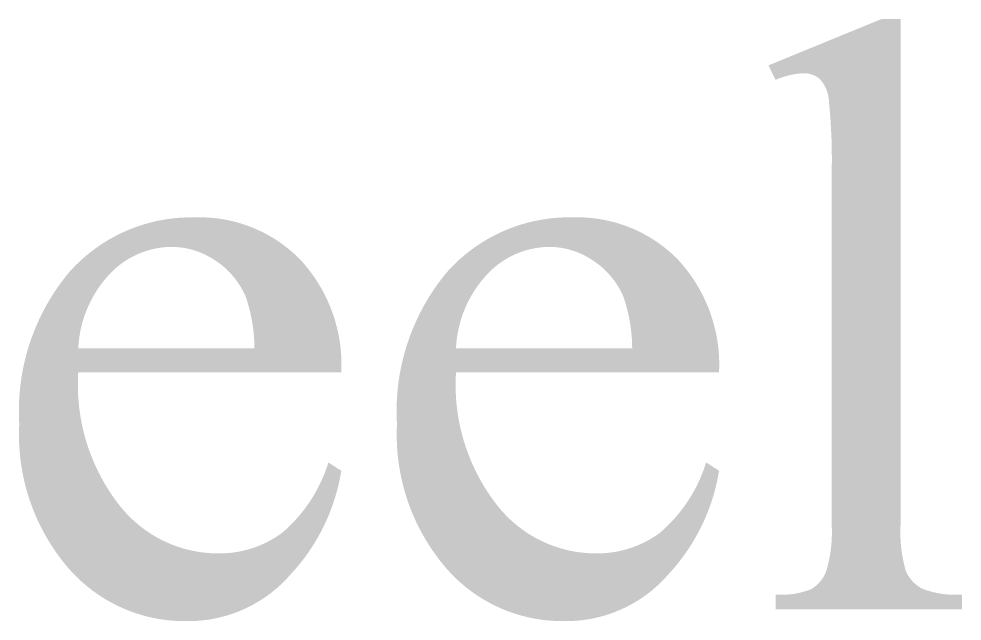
# Model space of a CAD drawing. Header units: millimetres. Extents: x 1235 to 1439, y 1033 to 1126.
# Drawn here: x 1385.81 to 1391.44, y 1052.98 to 1056.58 of the extents above; entities that cross this region are included whole.
import ezdxf

# ---------------------------------------------------------------- set-up
doc = ezdxf.new("R2010")
doc.units = ezdxf.units.MM
doc.layers.add('默认', color=18, linetype='Continuous', true_color=0x000000)

msp = doc.modelspace()

# ---------------------------------------------------------------- hatches: boundary and pattern name
at = {"layer": '默认'}
msp.add_hatch(color=256, dxfattribs=at).paths.add_polyline_path([(1391.0692, 1056.5769), (1391.0692, 1053.5663), (1391.0683, 1053.5485), (1391.0677, 1053.5307), (1391.0675, 1053.5129), (1391.0677, 1053.4951), (1391.0683, 1053.4772), (1391.0693, 1053.4594), (1391.0707, 1053.4415), (1391.0724, 1053.4237), (1391.0746, 1053.4059), (1391.0771, 1053.3882), (1391.08, 1053.3706), (1391.0833, 1053.353), (1391.087, 1053.3356), (1391.091, 1053.3182), (1391.0954, 1053.3009), (1391.1002, 1053.2838), (1391.102, 1053.2798), (1391.1039, 1053.2757), (1391.1059, 1053.2717), (1391.1079, 1053.2677), (1391.1101, 1053.2638), (1391.1123, 1053.2598), (1391.1146, 1053.256), (1391.117, 1053.2521), (1391.1195, 1053.2483), (1391.1221, 1053.2446), (1391.1248, 1053.2409), (1391.1275, 1053.2372), (1391.1303, 1053.2337), (1391.1332, 1053.2301), (1391.1361, 1053.2266), (1391.1392, 1053.2232), (1391.1422, 1053.2199), (1391.1454, 1053.2166), (1391.1486, 1053.2134), (1391.1519, 1053.2102), (1391.1553, 1053.2072), (1391.1587, 1053.2042), (1391.1622, 1053.2012), (1391.1657, 1053.1984), (1391.1693, 1053.1956), (1391.1729, 1053.1929), (1391.1766, 1053.1903), (1391.1803, 1053.1878), (1391.1841, 1053.1853), (1391.1879, 1053.183), (1391.1917, 1053.1807), (1391.1956, 1053.1785), (1391.2099, 1053.1732), (1391.2243, 1053.1682), (1391.2389, 1053.1637), (1391.2536, 1053.1595), (1391.2685, 1053.1558), (1391.2835, 1053.1525), (1391.2986, 1053.1495), (1391.3138, 1053.1471), (1391.329, 1053.145), (1391.3443, 1053.1434), (1391.3596, 1053.1422), (1391.3749, 1053.1414), (1391.3902, 1053.1411), (1391.4055, 1053.1411), (1391.4208, 1053.1416), (1391.436, 1053.1426), (1391.436, 1053.0534), (1390.3234, 1053.0534), (1390.3234, 1053.1426), (1390.3369, 1053.1417), (1390.3504, 1053.1413), (1390.3639, 1053.1412), (1390.3775, 1053.1415), (1390.3911, 1053.1422), (1390.4047, 1053.1433), (1390.4183, 1053.1447), (1390.4318, 1053.1466), (1390.4452, 1053.1488), (1390.4586, 1053.1514), (1390.4719, 1053.1544), (1390.4851, 1053.1578), (1390.4982, 1053.1615), (1390.5111, 1053.1656), (1390.5239, 1053.17), (1390.5365, 1053.1748), (1390.5402, 1053.1771), (1390.5439, 1053.1795), (1390.5475, 1053.1819), (1390.5511, 1053.1844), (1390.5546, 1053.1871), (1390.5581, 1053.1897), (1390.5615, 1053.1925), (1390.5649, 1053.1954), (1390.5683, 1053.1983), (1390.5716, 1053.2013), (1390.5748, 1053.2043), (1390.5779, 1053.2075), (1390.581, 1053.2107), (1390.5841, 1053.2139), (1390.587, 1053.2173), (1390.5899, 1053.2207), (1390.5928, 1053.2241), (1390.5955, 1053.2276), (1390.5982, 1053.2312), (1390.6008, 1053.2348), (1390.6033, 1053.2385), (1390.6058, 1053.2422), (1390.6082, 1053.2459), (1390.6104, 1053.2497), (1390.6127, 1053.2536), (1390.6148, 1053.2574), (1390.6168, 1053.2614), (1390.6188, 1053.2653), (1390.6206, 1053.2693), (1390.6224, 1053.2733), (1390.6241, 1053.2773), (1390.6257, 1053.2813), (1390.6306, 1053.2986), (1390.6351, 1053.316), (1390.6392, 1053.3335), (1390.643, 1053.3511), (1390.6464, 1053.3688), (1390.6494, 1053.3866), (1390.652, 1053.4045), (1390.6542, 1053.4224), (1390.656, 1053.4404), (1390.6575, 1053.4584), (1390.6585, 1053.4764), (1390.6592, 1053.4944), (1390.6594, 1053.5124), (1390.6593, 1053.5304), (1390.6588, 1053.5484), (1390.6579, 1053.5663), (1390.6579, 1055.6279), (1390.6594, 1055.746), (1390.657, 1055.8642), (1390.6507, 1055.9822), (1390.6406, 1056.0999), (1390.6401, 1056.104), (1390.6395, 1056.1082), (1390.6388, 1056.1123), (1390.6381, 1056.1164), (1390.6373, 1056.1205), (1390.6364, 1056.1246), (1390.6354, 1056.1287), (1390.6343, 1056.1328), (1390.6331, 1056.1368), (1390.6318, 1056.1409), (1390.6305, 1056.1449), (1390.6291, 1056.1489), (1390.6276, 1056.1529), (1390.626, 1056.1568), (1390.6243, 1056.1607), (1390.6226, 1056.1646), (1390.6207, 1056.1684), (1390.6188, 1056.1722), (1390.6169, 1056.176), (1390.6148, 1056.1797), (1390.6127, 1056.1834), (1390.6105, 1056.187), (1390.6082, 1056.1906), (1390.6058, 1056.1941), (1390.6034, 1056.1975), (1390.6009, 1056.2009), (1390.5984, 1056.2043), (1390.5958, 1056.2076), (1390.5931, 1056.2108), (1390.5904, 1056.214), (1390.5876, 1056.2171), (1390.5848, 1056.2201), (1390.5823, 1056.2221), (1390.5797, 1056.224), (1390.577, 1056.2259), (1390.5743, 1056.2278), (1390.5716, 1056.2295), (1390.5688, 1056.2313), (1390.566, 1056.2329), (1390.5631, 1056.2345), (1390.5602, 1056.2361), (1390.5572, 1056.2376), (1390.5542, 1056.239), (1390.5512, 1056.2403), (1390.5481, 1056.2416), (1390.5451, 1056.2428), (1390.5419, 1056.244), (1390.5388, 1056.2451), (1390.5356, 1056.2461), (1390.5324, 1056.247), (1390.5292, 1056.2479), (1390.526, 1056.2486), (1390.5227, 1056.2493), (1390.5195, 1056.25), (1390.5162, 1056.2505), (1390.513, 1056.251), (1390.5097, 1056.2515), (1390.5064, 1056.2518), (1390.5032, 1056.2521), (1390.4999, 1056.2523), (1390.4966, 1056.2524), (1390.4934, 1056.2524), (1390.4902, 1056.2524), (1390.4869, 1056.2523), (1390.4764, 1056.2516), (1390.4659, 1056.2507), (1390.4554, 1056.2495), (1390.4449, 1056.2481), (1390.4345, 1056.2464), (1390.4241, 1056.2445), (1390.4137, 1056.2424), (1390.4033, 1056.24), (1390.3931, 1056.2374), (1390.3829, 1056.2345), (1390.3727, 1056.2314), (1390.3627, 1056.2281), (1390.3527, 1056.2246), (1390.3428, 1056.2208), (1390.3331, 1056.2169), (1390.3234, 1056.2127), (1390.2813, 1056.2994), (1390.9577, 1056.5769)], flags=0)
h = msp.add_hatch(color=256, dxfattribs=at)
h.paths.add_polyline_path([(1387.734, 1053.881), (1387.7304, 1053.8598), (1387.7264, 1053.8385), (1387.722, 1053.8174), (1387.7172, 1053.7962), (1387.712, 1053.7751), (1387.7064, 1053.7541), (1387.7004, 1053.7331), (1387.694, 1053.7122), (1387.6872, 1053.6914), (1387.68, 1053.6707), (1387.6725, 1053.6501), (1387.6645, 1053.6297), (1387.6562, 1053.6094), (1387.6474, 1053.5892), (1387.6383, 1053.5692), (1387.6289, 1053.5494), (1387.619, 1053.5297), (1387.6088, 1053.5103), (1387.5983, 1053.491), (1387.5874, 1053.4719), (1387.5761, 1053.4531), (1387.5645, 1053.4345), (1387.5526, 1053.4161), (1387.5404, 1053.398), (1387.5278, 1053.3801), (1387.5149, 1053.3625), (1387.5018, 1053.3452), (1387.4883, 1053.3281), (1387.4746, 1053.3113), (1387.4605, 1053.2948), (1387.4463, 1053.2786), (1387.4317, 1053.2628), (1387.4174, 1053.2467), (1387.4026, 1053.2309), (1387.3873, 1053.2155), (1387.3716, 1053.2004), (1387.3553, 1053.1856), (1387.3386, 1053.1713), (1387.3214, 1053.1573), (1387.3038, 1053.1438), (1387.2858, 1053.1308), (1387.2673, 1053.1182), (1387.2485, 1053.1061), (1387.2293, 1053.0945), (1387.2098, 1053.0834), (1387.1899, 1053.0729), (1387.1698, 1053.0629), (1387.1493, 1053.0535), (1387.1287, 1053.0446), (1387.1077, 1053.0363), (1387.0866, 1053.0286), (1387.0653, 1053.0216), (1387.0438, 1053.0151), (1387.0223, 1053.0092), (1387.0006, 1053.004), (1386.9788, 1052.9993), (1386.957, 1052.9953), (1386.9351, 1052.9919), (1386.9133, 1052.9891), (1386.8914, 1052.9869), (1386.8696, 1052.9853), (1386.8479, 1052.9843), (1386.8263, 1052.9838), (1386.7807, 1052.9842), (1386.7565, 1052.985), (1386.7322, 1052.9864), (1386.7078, 1052.9885), (1386.6834, 1052.9913), (1386.6589, 1052.9947), (1386.6345, 1052.9988), (1386.6101, 1053.0036), (1386.5858, 1053.0091), (1386.5616, 1053.0152), (1386.5375, 1053.0221), (1386.5135, 1053.0296), (1386.4897, 1053.0377), (1386.4662, 1053.0465), (1386.4428, 1053.056), (1386.4198, 1053.0661), (1386.397, 1053.0769), (1386.3745, 1053.0882), (1386.3524, 1053.1002), (1386.3306, 1053.1128), (1386.3092, 1053.1259), (1386.2882, 1053.1396), (1386.2677, 1053.1538), (1386.2475, 1053.1686), (1386.2279, 1053.1838), (1386.2088, 1053.1995), (1386.1901, 1053.2157), (1386.172, 1053.2322), (1386.1544, 1053.2492), (1386.1373, 1053.2666), (1386.1208, 1053.2843), (1386.1048, 1053.3024), (1386.0867, 1053.3241), (1386.0689, 1053.3464), (1386.0517, 1053.3691), (1386.0349, 1053.3923), (1386.0186, 1053.416), (1386.0028, 1053.4402), (1385.9876, 1053.4648), (1385.9729, 1053.4898), (1385.9588, 1053.5152), (1385.9452, 1053.5409), (1385.9323, 1053.5671), (1385.9199, 1053.5936), (1385.9082, 1053.6204), (1385.8972, 1053.6475), (1385.8867, 1053.6749), (1385.877, 1053.7025), (1385.8679, 1053.7303), (1385.8594, 1053.7584), (1385.8517, 1053.7866), (1385.8446, 1053.815), (1385.8383, 1053.8435), (1385.8326, 1053.8721), (1385.8276, 1053.9008), (1385.8233, 1053.9296), (1385.8197, 1053.9583), (1385.8168, 1053.9871), (1385.8146, 1054.0159), (1385.8131, 1054.0446), (1385.8122, 1054.0732), (1385.812, 1054.1018), (1385.8125, 1054.1302), (1385.8137, 1054.1585), (1385.8122, 1054.1884), (1385.8114, 1054.2185), (1385.8113, 1054.2486), (1385.812, 1054.2789), (1385.8133, 1054.3093), (1385.8154, 1054.3397), (1385.8182, 1054.3702), (1385.8217, 1054.4006), (1385.8259, 1054.431), (1385.8309, 1054.4614), (1385.8366, 1054.4917), (1385.8431, 1054.5219), (1385.8502, 1054.552), (1385.8581, 1054.5819), (1385.8667, 1054.6116), (1385.876, 1054.6412), (1385.8861, 1054.6705), (1385.8968, 1054.6995), (1385.9082, 1054.7283), (1385.9203, 1054.7567), (1385.933, 1054.7848), (1385.9464, 1054.8126), (1385.9604, 1054.84), (1385.975, 1054.867), (1385.9903, 1054.8936), (1386.0061, 1054.9198), (1386.0225, 1054.9455), (1386.0394, 1054.9707), (1386.0569, 1054.9955), (1386.0749, 1055.0197), (1386.0933, 1055.0435), (1386.1122, 1055.0666), (1386.1295, 1055.0855), (1386.1474, 1055.1041), (1386.1659, 1055.1222), (1386.1849, 1055.14), (1386.2045, 1055.1573), (1386.2246, 1055.1741), (1386.2452, 1055.1905), (1386.2664, 1055.2063), (1386.288, 1055.2216), (1386.3101, 1055.2363), (1386.3326, 1055.2505), (1386.3556, 1055.2641), (1386.379, 1055.277), (1386.4027, 1055.2893), (1386.4268, 1055.301), (1386.4512, 1055.312), (1386.4759, 1055.3224), (1386.5008, 1055.332), (1386.526, 1055.341), (1386.5515, 1055.3492), (1386.577, 1055.3567), (1386.6028, 1055.3636), (1386.6286, 1055.3697), (1386.6546, 1055.375), (1386.6806, 1055.3797), (1386.7066, 1055.3836), (1386.7326, 1055.3869), (1386.7586, 1055.3894), (1386.7846, 1055.3912), (1386.8104, 1055.3923), (1386.8362, 1055.3927), (1386.8618, 1055.3925), (1386.883, 1055.3929), (1386.9042, 1055.3928), (1386.9256, 1055.3922), (1386.947, 1055.391), (1386.9685, 1055.3892), (1386.99, 1055.3869), (1387.0115, 1055.3841), (1387.033, 1055.3806), (1387.0545, 1055.3766), (1387.0759, 1055.372), (1387.0972, 1055.3669), (1387.1184, 1055.3612), (1387.1395, 1055.3549), (1387.1604, 1055.348), (1387.1812, 1055.3406), (1387.2017, 1055.3327), (1387.2221, 1055.3242), (1387.2422, 1055.3152), (1387.262, 1055.3057), (1387.2816, 1055.2957), (1387.3009, 1055.2851), (1387.3198, 1055.2741), (1387.3385, 1055.2627), (1387.3568, 1055.2507), (1387.3747, 1055.2384), (1387.3922, 1055.2256), (1387.4093, 1055.2124), (1387.4261, 1055.1988), (1387.4424, 1055.1849), (1387.4583, 1055.1706), (1387.4737, 1055.1559), (1387.4887, 1055.141), (1387.5038, 1055.1244), (1387.5185, 1055.1073), (1387.5328, 1055.0898), (1387.5468, 1055.0719), (1387.5604, 1055.0536), (1387.5736, 1055.0349), (1387.5863, 1055.0158), (1387.5986, 1054.9963), (1387.6105, 1054.9765), (1387.6218, 1054.9563), (1387.6327, 1054.9359), (1387.6431, 1054.9151), (1387.6529, 1054.894), (1387.6623, 1054.8727), (1387.6711, 1054.8512), (1387.6793, 1054.8294), (1387.687, 1054.8074), (1387.6942, 1054.7853), (1387.7007, 1054.7629), (1387.7067, 1054.7405), (1387.7122, 1054.7179), (1387.717, 1054.6953), (1387.7213, 1054.6725), (1387.725, 1054.6497), (1387.7281, 1054.6269), (1387.7307, 1054.6041), (1387.7326, 1054.5813), (1387.734, 1054.5585), (1387.7349, 1054.5358), (1387.7351, 1054.5132), (1387.7348, 1054.4907), (1387.734, 1054.4682), (1386.1655, 1054.4682), (1386.1641, 1054.4423), (1386.1634, 1054.4162), (1386.1631, 1054.39), (1386.1635, 1054.3638), (1386.1645, 1054.3374), (1386.1661, 1054.311), (1386.1683, 1054.2846), (1386.171, 1054.2582), (1386.1744, 1054.2318), (1386.1784, 1054.2055), (1386.1831, 1054.1791), (1386.1883, 1054.1529), (1386.1941, 1054.1268), (1386.2006, 1054.1008), (1386.2076, 1054.0749), (1386.2152, 1054.0492), (1386.2234, 1054.0237), (1386.2322, 1053.9984), (1386.2416, 1053.9733), (1386.2516, 1053.9484), (1386.2621, 1053.9238), (1386.2731, 1053.8995), (1386.2847, 1053.8755), (1386.2968, 1053.8518), (1386.3094, 1053.8284), (1386.3225, 1053.8054), (1386.3361, 1053.7827), (1386.3502, 1053.7604), (1386.3647, 1053.7385), (1386.3797, 1053.717), (1386.395, 1053.696), (1386.4108, 1053.6753), (1386.4236, 1053.6595), (1386.4368, 1053.6439), (1386.4506, 1053.6285), (1386.4648, 1053.6135), (1386.4796, 1053.5988), (1386.4947, 1053.5845), (1386.5104, 1053.5706), (1386.5265, 1053.557), (1386.543, 1053.5439), (1386.5599, 1053.5312), (1386.5773, 1053.5189), (1386.595, 1053.5072), (1386.613, 1053.4959), (1386.6314, 1053.4851), (1386.6502, 1053.4748), (1386.6692, 1053.4651), (1386.6884, 1053.456), (1386.708, 1053.4473), (1386.7277, 1053.4393), (1386.7476, 1053.4318), (1386.7678, 1053.4249), (1386.788, 1053.4186), (1386.8084, 1053.4129), (1386.8289, 1053.4078), (1386.8494, 1053.4032), (1386.87, 1053.3993), (1386.8906, 1053.3959), (1386.9112, 1053.3932), (1386.9318, 1053.391), (1386.9523, 1053.3894), (1386.9728, 1053.3884), (1386.9931, 1053.3879), (1387.0059, 1053.3877), (1387.0186, 1053.3879), (1387.0314, 1053.3882), (1387.0443, 1053.3889), (1387.0571, 1053.3898), (1387.07, 1053.3909), (1387.0828, 1053.3923), (1387.0957, 1053.394), (1387.1085, 1053.396), (1387.1213, 1053.3982), (1387.1341, 1053.4007), (1387.1468, 1053.4035), (1387.1595, 1053.4065), (1387.1721, 1053.4098), (1387.1847, 1053.4133), (1387.1972, 1053.4171), (1387.2096, 1053.4212), (1387.2219, 1053.4255), (1387.2341, 1053.4301), (1387.2462, 1053.4349), (1387.2582, 1053.44), (1387.2701, 1053.4453), (1387.2819, 1053.4508), (1387.2935, 1053.4566), (1387.305, 1053.4626), (1387.3163, 1053.4688), (1387.3275, 1053.4753), (1387.3385, 1053.4819), (1387.3494, 1053.4888), (1387.3601, 1053.4959), (1387.3706, 1053.5031), (1387.3809, 1053.5105), (1387.4045, 1053.5314), (1387.416, 1053.5422), (1387.4274, 1053.5532), (1387.4386, 1053.5644), (1387.4497, 1053.5759), (1387.4605, 1053.5875), (1387.4711, 1053.5994), (1387.4816, 1053.6114), (1387.4918, 1053.6237), (1387.5019, 1053.6361), (1387.5117, 1053.6487), (1387.5213, 1053.6615), (1387.5307, 1053.6745), (1387.5399, 1053.6877), (1387.5488, 1053.701), (1387.5575, 1053.7144), (1387.5659, 1053.7281), (1387.5741, 1053.7418), (1387.5821, 1053.7557), (1387.5898, 1053.7697), (1387.5972, 1053.7839), (1387.6044, 1053.7981), (1387.6114, 1053.8125), (1387.618, 1053.827), (1387.6244, 1053.8416), (1387.6306, 1053.8562), (1387.6364, 1053.8709), (1387.642, 1053.8858), (1387.6474, 1053.9006), (1387.6572, 1053.9305)], flags=0)
h.paths.add_polyline_path([(1387.2161, 1054.612), (1387.2158, 1054.6314), (1387.2151, 1054.651), (1387.214, 1054.6705), (1387.2125, 1054.69), (1387.2106, 1054.7095), (1387.2083, 1054.7289), (1387.2056, 1054.7483), (1387.2025, 1054.7677), (1387.1991, 1054.787), (1387.1952, 1054.8062), (1387.191, 1054.8253), (1387.1863, 1054.8443), (1387.1813, 1054.8633), (1387.176, 1054.8821), (1387.1702, 1054.9007), (1387.1641, 1054.9192), (1387.1605, 1054.9274), (1387.1567, 1054.9355), (1387.1528, 1054.9436), (1387.1487, 1054.9516), (1387.1444, 1054.9596), (1387.14, 1054.9675), (1387.1355, 1054.9753), (1387.1308, 1054.983), (1387.1259, 1054.9907), (1387.1209, 1054.9983), (1387.1158, 1055.0058), (1387.1105, 1055.0132), (1387.1051, 1055.0206), (1387.0995, 1055.0278), (1387.0938, 1055.0349), (1387.088, 1055.0419), (1387.082, 1055.0488), (1387.0759, 1055.0556), (1387.0697, 1055.0623), (1387.0634, 1055.0689), (1387.0569, 1055.0753), (1387.0504, 1055.0816), (1387.0437, 1055.0878), (1387.037, 1055.0939), (1387.0301, 1055.0998), (1387.0231, 1055.1056), (1387.0161, 1055.1112), (1387.0089, 1055.1167), (1387.0017, 1055.1221), (1386.9944, 1055.1273), (1386.987, 1055.1323), (1386.9725, 1055.1419), (1386.9654, 1055.1464), (1386.9582, 1055.1508), (1386.9509, 1055.1551), (1386.9435, 1055.1592), (1386.936, 1055.1632), (1386.9284, 1055.1671), (1386.9208, 1055.1709), (1386.9131, 1055.1745), (1386.9053, 1055.178), (1386.8974, 1055.1813), (1386.8894, 1055.1845), (1386.8814, 1055.1875), (1386.8734, 1055.1904), (1386.8653, 1055.1932), (1386.8571, 1055.1958), (1386.8489, 1055.1983), (1386.8406, 1055.2006), (1386.8324, 1055.2027), (1386.824, 1055.2047), (1386.8157, 1055.2066), (1386.8073, 1055.2082), (1386.7989, 1055.2098), (1386.7905, 1055.2112), (1386.782, 1055.2124), (1386.7736, 1055.2134), (1386.7652, 1055.2143), (1386.7567, 1055.2151), (1386.7483, 1055.2157), (1386.7399, 1055.2161), (1386.7314, 1055.2164), (1386.723, 1055.2166), (1386.7105, 1055.2163), (1386.6979, 1055.2158), (1386.6852, 1055.2149), (1386.6725, 1055.2137), (1386.6598, 1055.2122), (1386.6471, 1055.2104), (1386.6344, 1055.2082), (1386.6218, 1055.2058), (1386.6091, 1055.203), (1386.5966, 1055.1998), (1386.584, 1055.1964), (1386.5716, 1055.1926), (1386.5592, 1055.1885), (1386.5469, 1055.184), (1386.5348, 1055.1793), (1386.5227, 1055.1743), (1386.5108, 1055.1689), (1386.499, 1055.1632), (1386.4874, 1055.1573), (1386.476, 1055.1511), (1386.4647, 1055.1445), (1386.4536, 1055.1377), (1386.4428, 1055.1307), (1386.4321, 1055.1234), (1386.4216, 1055.1158), (1386.4114, 1055.108), (1386.4014, 1055.1), (1386.3916, 1055.0917), (1386.3821, 1055.0833), (1386.3728, 1055.0746), (1386.3638, 1055.0658), (1386.3551, 1055.0567), (1386.3448, 1055.0456), (1386.3347, 1055.0343), (1386.3248, 1055.0227), (1386.3152, 1055.0108), (1386.3058, 1054.9987), (1386.2966, 1054.9863), (1386.2877, 1054.9737), (1386.2791, 1054.9609), (1386.2707, 1054.9479), (1386.2626, 1054.9346), (1386.2548, 1054.9212), (1386.2473, 1054.9076), (1386.2401, 1054.8938), (1386.2332, 1054.8798), (1386.2266, 1054.8657), (1386.2203, 1054.8514), (1386.2143, 1054.837), (1386.2087, 1054.8224), (1386.2034, 1054.8078), (1386.1984, 1054.793), (1386.1938, 1054.7782), (1386.1895, 1054.7632), (1386.1856, 1054.7482), (1386.182, 1054.7332), (1386.1787, 1054.7181), (1386.1758, 1054.7029), (1386.1733, 1054.6877), (1386.171, 1054.6726), (1386.1691, 1054.6574), (1386.1676, 1054.6422), (1386.1664, 1054.6271), (1386.1655, 1054.612)], flags=0)
h = msp.add_hatch(color=256, dxfattribs=at)
h.paths.add_polyline_path([(1389.9864, 1053.881), (1389.9828, 1053.8598), (1389.9788, 1053.8385), (1389.9744, 1053.8174), (1389.9696, 1053.7962), (1389.9644, 1053.7751), (1389.9588, 1053.7541), (1389.9528, 1053.7331), (1389.9464, 1053.7122), (1389.9396, 1053.6914), (1389.9324, 1053.6707), (1389.9249, 1053.6501), (1389.9169, 1053.6297), (1389.9086, 1053.6094), (1389.8998, 1053.5892), (1389.8907, 1053.5692), (1389.8813, 1053.5494), (1389.8714, 1053.5297), (1389.8612, 1053.5103), (1389.8507, 1053.491), (1389.8398, 1053.4719), (1389.8285, 1053.4531), (1389.8169, 1053.4345), (1389.805, 1053.4161), (1389.7927, 1053.398), (1389.7802, 1053.3801), (1389.7673, 1053.3625), (1389.7541, 1053.3452), (1389.7407, 1053.3281), (1389.7269, 1053.3113), (1389.7129, 1053.2948), (1389.6986, 1053.2786), (1389.6841, 1053.2628), (1389.6698, 1053.2467), (1389.655, 1053.2309), (1389.6397, 1053.2155), (1389.6239, 1053.2004), (1389.6077, 1053.1856), (1389.591, 1053.1713), (1389.5738, 1053.1573), (1389.5562, 1053.1438), (1389.5381, 1053.1308), (1389.5197, 1053.1182), (1389.5009, 1053.1061), (1389.4817, 1053.0945), (1389.4622, 1053.0834), (1389.4423, 1053.0729), (1389.4222, 1053.0629), (1389.4017, 1053.0535), (1389.381, 1053.0446), (1389.3601, 1053.0363), (1389.339, 1053.0286), (1389.3177, 1053.0216), (1389.2962, 1053.0151), (1389.2746, 1053.0092), (1389.253, 1053.004), (1389.2312, 1052.9993), (1389.2094, 1052.9953), (1389.1875, 1052.9919), (1389.1656, 1052.9891), (1389.1438, 1052.9869), (1389.122, 1052.9853), (1389.1003, 1052.9843), (1389.0787, 1052.9838), (1389.0331, 1052.9842), (1389.0089, 1052.985), (1388.9846, 1052.9864), (1388.9602, 1052.9885), (1388.9358, 1052.9913), (1388.9113, 1052.9947), (1388.8869, 1052.9988), (1388.8625, 1053.0036), (1388.8382, 1053.0091), (1388.814, 1053.0152), (1388.7899, 1053.0221), (1388.7659, 1053.0296), (1388.7421, 1053.0377), (1388.7186, 1053.0465), (1388.6952, 1053.056), (1388.6721, 1053.0661), (1388.6494, 1053.0769), (1388.6269, 1053.0882), (1388.6047, 1053.1002), (1388.583, 1053.1128), (1388.5616, 1053.1259), (1388.5406, 1053.1396), (1388.52, 1053.1538), (1388.4999, 1053.1686), (1388.4803, 1053.1838), (1388.4611, 1053.1995), (1388.4425, 1053.2157), (1388.4243, 1053.2322), (1388.4067, 1053.2492), (1388.3897, 1053.2666), (1388.3732, 1053.2843), (1388.3572, 1053.3024), (1388.339, 1053.3241), (1388.3213, 1053.3464), (1388.3041, 1053.3691), (1388.2873, 1053.3923), (1388.271, 1053.416), (1388.2552, 1053.4402), (1388.24, 1053.4648), (1388.2253, 1053.4898), (1388.2111, 1053.5152), (1388.1976, 1053.5409), (1388.1847, 1053.5671), (1388.1723, 1053.5936), (1388.1606, 1053.6204), (1388.1495, 1053.6475), (1388.1391, 1053.6749), (1388.1294, 1053.7025), (1388.1203, 1053.7303), (1388.1118, 1053.7584), (1388.1041, 1053.7866), (1388.097, 1053.815), (1388.0907, 1053.8435), (1388.085, 1053.8721), (1388.08, 1053.9008), (1388.0757, 1053.9296), (1388.0721, 1053.9583), (1388.0692, 1053.9871), (1388.067, 1054.0159), (1388.0655, 1054.0446), (1388.0646, 1054.0732), (1388.0644, 1054.1018), (1388.0649, 1054.1302), (1388.066, 1054.1585), (1388.0646, 1054.1884), (1388.0638, 1054.2185), (1388.0637, 1054.2486), (1388.0644, 1054.2789), (1388.0657, 1054.3093), (1388.0678, 1054.3397), (1388.0706, 1054.3702), (1388.0741, 1054.4006), (1388.0783, 1054.431), (1388.0833, 1054.4614), (1388.089, 1054.4917), (1388.0954, 1054.5219), (1388.1026, 1054.552), (1388.1105, 1054.5819), (1388.1191, 1054.6116), (1388.1284, 1054.6412), (1388.1385, 1054.6705), (1388.1492, 1054.6995), (1388.1606, 1054.7283), (1388.1727, 1054.7567), (1388.1854, 1054.7848), (1388.1988, 1054.8126), (1388.2128, 1054.84), (1388.2274, 1054.867), (1388.2427, 1054.8936), (1388.2585, 1054.9198), (1388.2749, 1054.9455), (1388.2918, 1054.9707), (1388.3093, 1054.9955), (1388.3272, 1055.0197), (1388.3457, 1055.0435), (1388.3646, 1055.0666), (1388.3819, 1055.0855), (1388.3998, 1055.1041), (1388.4182, 1055.1222), (1388.4373, 1055.14), (1388.4568, 1055.1573), (1388.477, 1055.1741), (1388.4976, 1055.1905), (1388.5187, 1055.2063), (1388.5404, 1055.2216), (1388.5625, 1055.2363), (1388.585, 1055.2505), (1388.608, 1055.2641), (1388.6313, 1055.277), (1388.6551, 1055.2893), (1388.6792, 1055.301), (1388.7036, 1055.312), (1388.7283, 1055.3224), (1388.7532, 1055.332), (1388.7784, 1055.341), (1388.8038, 1055.3492), (1388.8294, 1055.3567), (1388.8552, 1055.3636), (1388.881, 1055.3697), (1388.907, 1055.375), (1388.933, 1055.3797), (1388.959, 1055.3836), (1388.985, 1055.3869), (1389.011, 1055.3894), (1389.037, 1055.3912), (1389.0628, 1055.3923), (1389.0886, 1055.3927), (1389.1142, 1055.3925), (1389.1353, 1055.3929), (1389.1566, 1055.3928), (1389.178, 1055.3922), (1389.1994, 1055.391), (1389.2209, 1055.3892), (1389.2424, 1055.3869), (1389.2639, 1055.3841), (1389.2854, 1055.3806), (1389.3069, 1055.3766), (1389.3283, 1055.372), (1389.3496, 1055.3669), (1389.3708, 1055.3612), (1389.3919, 1055.3549), (1389.4128, 1055.348), (1389.4335, 1055.3406), (1389.4541, 1055.3327), (1389.4745, 1055.3242), (1389.4946, 1055.3152), (1389.5144, 1055.3057), (1389.534, 1055.2957), (1389.5533, 1055.2851), (1389.5722, 1055.2741), (1389.5909, 1055.2627), (1389.6091, 1055.2507), (1389.6271, 1055.2384), (1389.6446, 1055.2256), (1389.6617, 1055.2124), (1389.6785, 1055.1988), (1389.6948, 1055.1849), (1389.7107, 1055.1706), (1389.7261, 1055.1559), (1389.7411, 1055.141), (1389.7562, 1055.1244), (1389.7709, 1055.1073), (1389.7852, 1055.0898), (1389.7992, 1055.0719), (1389.8128, 1055.0536), (1389.826, 1055.0349), (1389.8387, 1055.0158), (1389.851, 1054.9963), (1389.8629, 1054.9765), (1389.8742, 1054.9563), (1389.8851, 1054.9359), (1389.8955, 1054.9151), (1389.9053, 1054.894), (1389.9147, 1054.8727), (1389.9235, 1054.8512), (1389.9317, 1054.8294), (1389.9394, 1054.8074), (1389.9466, 1054.7853), (1389.9531, 1054.7629), (1389.9591, 1054.7405), (1389.9646, 1054.7179), (1389.9694, 1054.6953), (1389.9737, 1054.6725), (1389.9774, 1054.6497), (1389.9805, 1054.6269), (1389.9831, 1054.6041), (1389.985, 1054.5813), (1389.9864, 1054.5585), (1389.9872, 1054.5358), (1389.9875, 1054.5132), (1389.9872, 1054.4907), (1389.9864, 1054.4682), (1388.4179, 1054.4682), (1388.4165, 1054.4423), (1388.4157, 1054.4162), (1388.4155, 1054.39), (1388.4159, 1054.3638), (1388.4169, 1054.3374), (1388.4185, 1054.311), (1388.4206, 1054.2846), (1388.4234, 1054.2582), (1388.4268, 1054.2318), (1388.4308, 1054.2055), (1388.4355, 1054.1791), (1388.4407, 1054.1529), (1388.4465, 1054.1268), (1388.4529, 1054.1008), (1388.46, 1054.0749), (1388.4676, 1054.0492), (1388.4758, 1054.0237), (1388.4846, 1053.9984), (1388.494, 1053.9733), (1388.5039, 1053.9484), (1388.5144, 1053.9238), (1388.5255, 1053.8995), (1388.5371, 1053.8755), (1388.5492, 1053.8518), (1388.5618, 1053.8284), (1388.5749, 1053.8054), (1388.5885, 1053.7827), (1388.6026, 1053.7604), (1388.6171, 1053.7385), (1388.632, 1053.717), (1388.6474, 1053.696), (1388.6632, 1053.6753), (1388.676, 1053.6595), (1388.6892, 1053.6439), (1388.703, 1053.6285), (1388.7172, 1053.6135), (1388.7319, 1053.5988), (1388.7471, 1053.5845), (1388.7628, 1053.5706), (1388.7789, 1053.557), (1388.7954, 1053.5439), (1388.8123, 1053.5312), (1388.8297, 1053.5189), (1388.8474, 1053.5072), (1388.8654, 1053.4959), (1388.8838, 1053.4851), (1388.9025, 1053.4748), (1388.9216, 1053.4651), (1388.9408, 1053.456), (1388.9604, 1053.4473), (1388.9801, 1053.4393), (1389, 1053.4318), (1389.0201, 1053.4249), (1389.0404, 1053.4186), (1389.0608, 1053.4129), (1389.0813, 1053.4078), (1389.1018, 1053.4032), (1389.1224, 1053.3993), (1389.143, 1053.3959), (1389.1636, 1053.3932), (1389.1842, 1053.391), (1389.2047, 1053.3894), (1389.2252, 1053.3884), (1389.2455, 1053.3879), (1389.2582, 1053.3877), (1389.271, 1053.3879), (1389.2838, 1053.3882), (1389.2966, 1053.3889), (1389.3095, 1053.3898), (1389.3223, 1053.3909), (1389.3352, 1053.3923), (1389.348, 1053.394), (1389.3609, 1053.396), (1389.3737, 1053.3982), (1389.3865, 1053.4007), (1389.3992, 1053.4035), (1389.4119, 1053.4065), (1389.4245, 1053.4098), (1389.4371, 1053.4133), (1389.4496, 1053.4171), (1389.462, 1053.4212), (1389.4743, 1053.4255), (1389.4865, 1053.4301), (1389.4986, 1053.4349), (1389.5106, 1053.44), (1389.5225, 1053.4453), (1389.5343, 1053.4508), (1389.5459, 1053.4566), (1389.5574, 1053.4626), (1389.5687, 1053.4688), (1389.5799, 1053.4753), (1389.5909, 1053.4819), (1389.6018, 1053.4888), (1389.6125, 1053.4959), (1389.623, 1053.5031), (1389.6333, 1053.5105), (1389.6569, 1053.5314), (1389.6684, 1053.5422), (1389.6798, 1053.5532), (1389.691, 1053.5644), (1389.702, 1053.5759), (1389.7129, 1053.5875), (1389.7235, 1053.5994), (1389.734, 1053.6114), (1389.7442, 1053.6237), (1389.7543, 1053.6361), (1389.7641, 1053.6487), (1389.7737, 1053.6615), (1389.7831, 1053.6745), (1389.7923, 1053.6877), (1389.8012, 1053.701), (1389.8099, 1053.7144), (1389.8183, 1053.7281), (1389.8265, 1053.7418), (1389.8345, 1053.7557), (1389.8422, 1053.7697), (1389.8496, 1053.7839), (1389.8568, 1053.7981), (1389.8637, 1053.8125), (1389.8704, 1053.827), (1389.8768, 1053.8416), (1389.8829, 1053.8562), (1389.8888, 1053.8709), (1389.8944, 1053.8858), (1389.8997, 1053.9006), (1389.9096, 1053.9305)], flags=0)
h.paths.add_polyline_path([(1389.4685, 1054.612), (1389.4682, 1054.6314), (1389.4675, 1054.651), (1389.4664, 1054.6705), (1389.4649, 1054.69), (1389.463, 1054.7095), (1389.4607, 1054.7289), (1389.458, 1054.7483), (1389.4549, 1054.7677), (1389.4514, 1054.787), (1389.4476, 1054.8062), (1389.4433, 1054.8253), (1389.4387, 1054.8443), (1389.4337, 1054.8633), (1389.4283, 1054.8821), (1389.4226, 1054.9007), (1389.4165, 1054.9192), (1389.4129, 1054.9274), (1389.4091, 1054.9355), (1389.4052, 1054.9436), (1389.4011, 1054.9516), (1389.3968, 1054.9596), (1389.3924, 1054.9675), (1389.3879, 1054.9753), (1389.3832, 1054.983), (1389.3783, 1054.9907), (1389.3733, 1054.9983), (1389.3682, 1055.0058), (1389.3629, 1055.0132), (1389.3575, 1055.0206), (1389.3519, 1055.0278), (1389.3462, 1055.0349), (1389.3404, 1055.0419), (1389.3344, 1055.0488), (1389.3283, 1055.0556), (1389.3221, 1055.0623), (1389.3158, 1055.0689), (1389.3093, 1055.0753), (1389.3028, 1055.0816), (1389.2961, 1055.0878), (1389.2893, 1055.0939), (1389.2825, 1055.0998), (1389.2755, 1055.1056), (1389.2684, 1055.1112), (1389.2613, 1055.1167), (1389.2541, 1055.1221), (1389.2467, 1055.1273), (1389.2394, 1055.1323), (1389.2249, 1055.1419), (1389.2178, 1055.1464), (1389.2106, 1055.1508), (1389.2033, 1055.1551), (1389.1959, 1055.1592), (1389.1884, 1055.1632), (1389.1808, 1055.1671), (1389.1732, 1055.1709), (1389.1654, 1055.1745), (1389.1576, 1055.178), (1389.1498, 1055.1813), (1389.1418, 1055.1845), (1389.1338, 1055.1875), (1389.1258, 1055.1904), (1389.1177, 1055.1932), (1389.1095, 1055.1958), (1389.1013, 1055.1983), (1389.093, 1055.2006), (1389.0847, 1055.2027), (1389.0764, 1055.2047), (1389.0681, 1055.2066), (1389.0597, 1055.2082), (1389.0513, 1055.2098), (1389.0429, 1055.2112), (1389.0344, 1055.2124), (1389.026, 1055.2134), (1389.0175, 1055.2143), (1389.0091, 1055.2151), (1389.0007, 1055.2157), (1388.9922, 1055.2161), (1388.9838, 1055.2164), (1388.9754, 1055.2166), (1388.9629, 1055.2163), (1388.9502, 1055.2158), (1388.9376, 1055.2149), (1388.9249, 1055.2137), (1388.9122, 1055.2122), (1388.8995, 1055.2104), (1388.8868, 1055.2082), (1388.8742, 1055.2058), (1388.8615, 1055.203), (1388.8489, 1055.1998), (1388.8364, 1055.1964), (1388.824, 1055.1926), (1388.8116, 1055.1885), (1388.7993, 1055.184), (1388.7872, 1055.1793), (1388.7751, 1055.1743), (1388.7632, 1055.1689), (1388.7514, 1055.1632), (1388.7398, 1055.1573), (1388.7284, 1055.1511), (1388.7171, 1055.1445), (1388.706, 1055.1377), (1388.6952, 1055.1307), (1388.6845, 1055.1234), (1388.674, 1055.1158), (1388.6638, 1055.108), (1388.6538, 1055.1), (1388.644, 1055.0917), (1388.6345, 1055.0833), (1388.6252, 1055.0746), (1388.6162, 1055.0658), (1388.6075, 1055.0567), (1388.5972, 1055.0456), (1388.5871, 1055.0343), (1388.5772, 1055.0227), (1388.5676, 1055.0108), (1388.5582, 1054.9987), (1388.549, 1054.9863), (1388.5401, 1054.9737), (1388.5314, 1054.9609), (1388.5231, 1054.9479), (1388.515, 1054.9346), (1388.5072, 1054.9212), (1388.4997, 1054.9076), (1388.4924, 1054.8938), (1388.4855, 1054.8798), (1388.4789, 1054.8657), (1388.4727, 1054.8514), (1388.4667, 1054.837), (1388.4611, 1054.8224), (1388.4558, 1054.8078), (1388.4508, 1054.793), (1388.4462, 1054.7782), (1388.4419, 1054.7632), (1388.438, 1054.7482), (1388.4344, 1054.7332), (1388.4311, 1054.7181), (1388.4282, 1054.7029), (1388.4256, 1054.6877), (1388.4234, 1054.6726), (1388.4215, 1054.6574), (1388.42, 1054.6422), (1388.4188, 1054.6271), (1388.4179, 1054.612)], flags=0)

doc.saveas('drawing.dxf')
